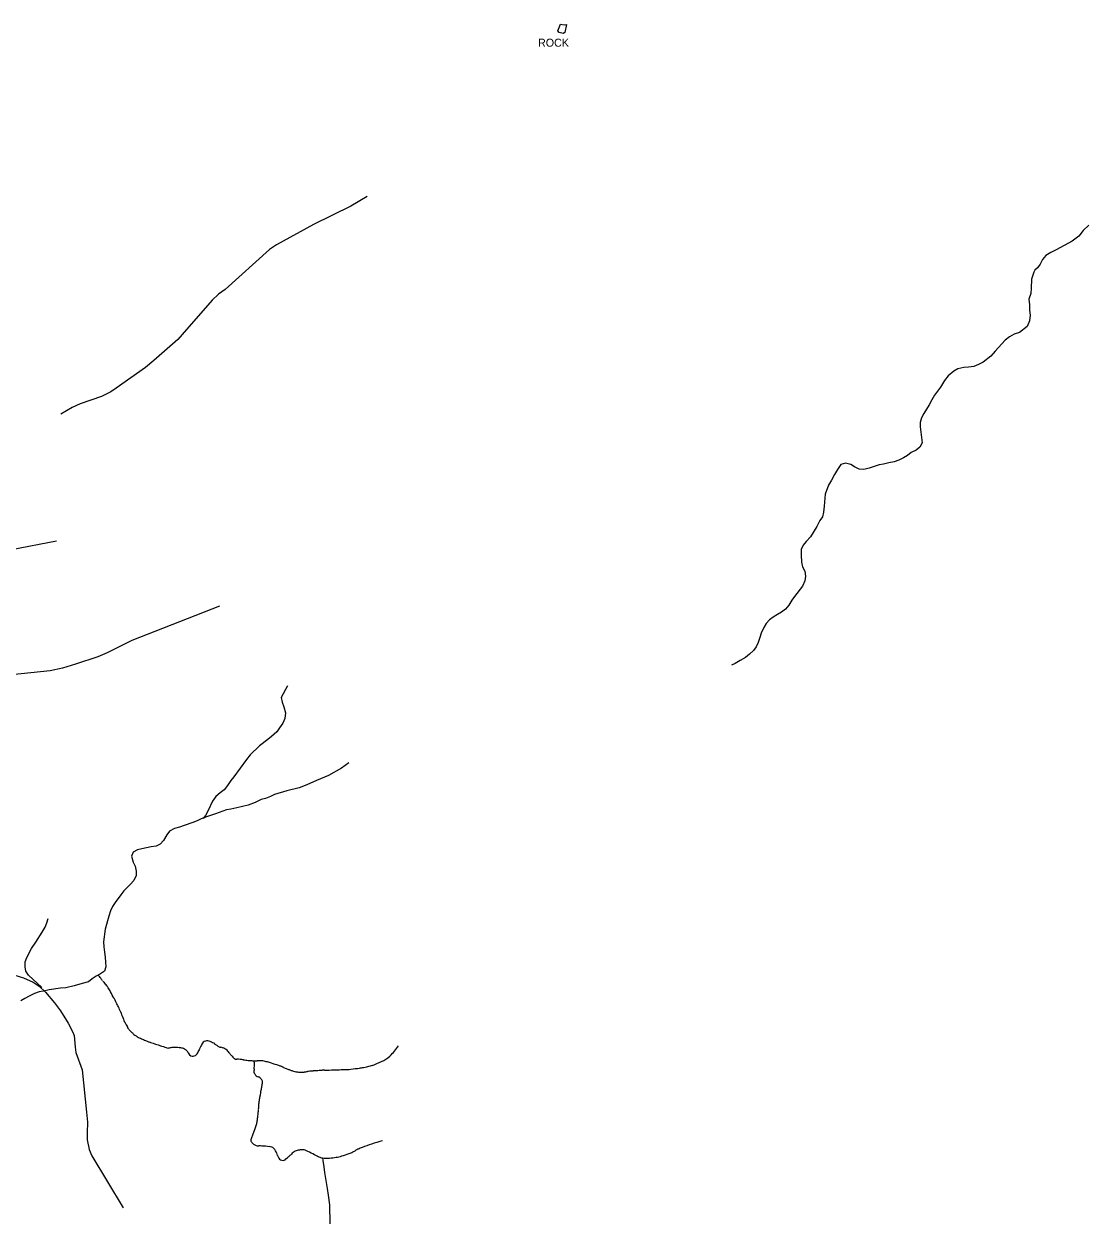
# Model space of a CAD drawing. Extents: x 0 to 9328, y -1540 to 7782.
# Drawn here: x 7648 to 8845, y 4571 to 5920 of the extents above; entities that cross this region are included whole.
import ezdxf

# ---------------------------------------------------------------- set-up
doc = ezdxf.new("R2010")
doc.units = 0
for name, color, linetype in [('Level 1', 7, 'Continuous'), ('Level 5', 7, 'Continuous'), ('Level 9', 7, 'Continuous')]:
    doc.layers.add(name, color=color, linetype=linetype)

msp = doc.modelspace()

# ---------------------------------------------------------------- linework, layer by layer
at = {"layer": 'Level 5'}
msp.add_lwpolyline([(8257.6, 5919.6), (8255.9, 5910.5), (8254.1, 5909.2), (8249.6, 5910.3), (8248.1, 5912.4), (8251, 5920), (8255, 5919)], close=True, dxfattribs=at)
at = {"layer": 'Level 9'}
for points in [[(8033.7, 5726.2), (8015.4, 5715.3), (7973.5, 5694.7), (7931.9, 5671.6), (7924.2, 5666.5), (7874.1, 5621.5), (7866.9, 5616.1), (7859.5, 5609.5), (7826.1, 5571.1), (7821, 5565.5), (7794.3, 5541.8), (7784.7, 5533.7), (7751.9, 5510.6), (7745.8, 5506.6), (7735.3, 5501.4), (7711.4, 5492.9), (7702.3, 5489), (7689.7, 5481.2)], [(8844.8, 5693.7), (8838.4, 5687.9), (8833.4, 5681.5), (8825.9, 5675.8), (8817, 5670.9), (8807.9, 5666), (8801.8, 5663.3), (8796.3, 5659.7), (8792.6, 5655.4), (8790.1, 5650), (8786.9, 5645.9), (8784.1, 5643.1), (8782.8, 5641), (8780.4, 5633.1), (8779.8, 5623.1), (8779.5, 5617.2), (8777.4, 5610.5), (8777.8, 5604.2), (8778.1, 5598.4), (8778.7, 5592.6), (8778, 5586.2), (8775.4, 5579.9), (8766.9, 5573.3), (8760.6, 5571.3), (8755.5, 5568.4), (8750.6, 5564.6), (8743.2, 5556.4), (8739.5, 5552.1), (8734.7, 5546.5), (8725.8, 5539.8), (8720.7, 5537.2), (8715.6, 5535), (8709.5, 5534.3), (8704.2, 5533.7), (8697.6, 5532.2), (8692.8, 5529.8), (8686.7, 5524.6), (8682.3, 5519.2), (8677.8, 5511.9), (8671.2, 5502.8), (8668.2, 5497.5), (8665.3, 5491.9), (8662.3, 5487.1), (8659.2, 5482), (8656.7, 5477.1), (8655, 5472.1), (8655.1, 5467), (8656, 5461.2), (8657.2, 5449.2), (8654.7, 5444.2), (8650.6, 5441), (8644.9, 5438.1), (8640.8, 5434.8), (8636.4, 5432.1), (8631.1, 5429.7), (8625.9, 5427.9), (8619.9, 5426.5), (8613.8, 5425.3), (8608.9, 5424.3), (8603.6, 5422.4), (8597.9, 5420.7), (8591.8, 5419.1), (8586.5, 5419.4), (8581.5, 5422.3), (8577.1, 5424.8), (8571.1, 5426.4), (8565.9, 5424.6), (8562.2, 5419.3), (8559, 5413.5), (8555.4, 5407.3), (8552.1, 5401.7), (8548.4, 5391.3), (8547.1, 5378.1), (8546.5, 5371.1), (8545.3, 5366.1), (8542.4, 5361.7), (8539.1, 5355.1), (8531.8, 5343.3), (8527.1, 5338.3), (8523.7, 5334.2), (8521.5, 5329.1), (8521.4, 5323), (8521.8, 5314.9), (8522.8, 5309.6), (8525.4, 5305), (8526.3, 5299.2), (8525.4, 5294), (8522.8, 5288), (8514, 5276.2), (8510.8, 5272.1), (8507.7, 5266.7), (8504, 5262.1), (8499.5, 5258.6), (8495, 5256.2), (8490.1, 5253.1), (8485.7, 5250.2), (8482.2, 5246), (8479.5, 5241.5), (8476.5, 5235.2), (8475, 5230.1), (8473.3, 5224.5)], [(7634.1, 5329.1), (7684.8, 5338.8)], [(7868.1, 5265.4), (7786.8, 5233.6), (7769.4, 5226.9), (7741.8, 5213.2), (7731.1, 5208.7), (7706.1, 5200.2), (7691.5, 5195.7), (7677.6, 5192.8), (7634.1, 5188.2), (7562.6, 5177.8), (7547.8, 5176.7), (7538.5, 5177.2), (7530.6, 5178.5), (7522.7, 5181), (7500.9, 5193), (7490.4, 5197.4)], [(8473.3, 5224.5), (8470.9, 5219.9), (8467.7, 5215.6), (8463.5, 5211.5), (8458.8, 5207.9), (8453, 5204.3), (8447.1, 5201.2), (8443, 5199.2)], [(7944.2, 5176), (7937.3, 5162.7), (7938.3, 5157.4), (7940.1, 5152.5), (7942.1, 5145.4), (7941.5, 5139.1), (7939.1, 5134.1), (7935.3, 5128.7), (7932.2, 5124.2), (7926.5, 5118.8), (7922.2, 5115.5), (7912.8, 5108.3), (7902.4, 5098.2), (7898.2, 5093.1), (7891.3, 5083.4), (7883.9, 5073.7), (7880.5, 5069.4), (7876.9, 5063.8), (7873.1, 5059.1), (7868.5, 5055.7), (7863.9, 5051.4), (7860.2, 5046.3), (7855, 5035.6), (7852, 5030.3), (7849.6, 5026.7)], [(8013.3, 5089.3), (8005.1, 5083.3), (7990.4, 5075.2), (7977, 5069.6), (7966.2, 5064.7), (7957.4, 5061.3), (7943.4, 5057.8), (7929.7, 5053.8), (7925.3, 5051.4), (7919.7, 5049.4), (7914.8, 5048), (7907.8, 5044.9), (7900, 5041.9), (7887.4, 5038.7), (7880.5, 5037.4), (7875.6, 5036.4), (7863.4, 5032.2), (7853.2, 5028.6), (7847.4, 5026.5), (7842.8, 5024.1), (7837.9, 5022.2), (7828.2, 5018.8), (7823, 5017.1), (7817.2, 5015.5), (7811.8, 5012.4), (7808.6, 5008.3), (7805, 5002), (7801.3, 4998.1), (7796.7, 4995.8), (7791.3, 4994.8), (7786, 4993.8), (7780.6, 4992.7), (7775.7, 4991.7), (7771.1, 4989.1), (7769.1, 4984.5), (7770.8, 4977.7), (7773.2, 4973.1), (7774.3, 4967.7), (7774.3, 4962.6), (7771.6, 4957.1), (7767.9, 4952.9), (7764, 4949.3), (7760.4, 4945.3), (7757.2, 4940.9), (7750.7, 4932.5), (7747.8, 4927.8), (7745.6, 4922.8), (7743.6, 4916.9), (7739.4, 4902.2), (7737.5, 4888.3), (7737.8, 4882.5), (7738.7, 4876.4), (7739.4, 4870.8), (7740, 4865.2), (7740.3, 4860.1), (7738.7, 4855.3), (7734.3, 4852), (7729.5, 4849.5), (7724.9, 4846.6), (7720.7, 4843.3), (7713.5, 4841.2), (7704.8, 4838.5), (7695.1, 4836.4), (7689.1, 4836.2), (7676.7, 4834.1), (7670.3, 4832.8), (7665.4, 4831.8), (7659.9, 4830.1), (7654.2, 4827.1), (7649.2, 4824.4), (7644.8, 4821.6)], [(7668.2, 4836.7), (7653.4, 4850.8), (7650.4, 4855), (7649.4, 4859.9), (7649.5, 4865.7), (7651.4, 4870.5), (7656.8, 4880.7), (7661.5, 4887.9), (7668.7, 4898.8), (7672.1, 4904.6), (7674.1, 4909.5), (7675.3, 4914.3)], [(7559.7, 4876.4), (7582.1, 4865.9), (7592, 4862), (7609.5, 4856.7), (7638, 4850.7), (7647.8, 4847.6), (7658.4, 4842.6), (7665.4, 4838.1), (7672.3, 4831.7), (7682.4, 4819.6), (7689.2, 4810.6), (7697.9, 4796.7), (7702.9, 4787.4), (7704.7, 4782.8), (7705.6, 4769.8), (7706.5, 4763.6), (7713.8, 4744.3), (7718.6, 4696.8), (7719.7, 4685.2), (7719.2, 4673.2), (7719.1, 4665.4), (7721.6, 4654.6), (7724.6, 4647.4), (7759.8, 4589)], [(7992.1, 4570.9), (7992, 4592.5), (7990.4, 4603.2), (7989.2, 4610.8), (7987.2, 4622.2), (7986.4, 4628.8), (7985.5, 4635.1), (7984.2, 4642.1), (7983.9, 4645.1)]]:
    msp.add_lwpolyline(points, dxfattribs=at)
for centre, radius, start, end in [((7691.2, 4814.3), 54.4, 37.3254, 41.9178), ((7613.3, 4754.9), 152.3, 35.9526, 37.3254), ((7776, 4872.9), 48.6, 215.9526, 218.3824), ((7776.2, 4873.1), 48.9, 218.3824, 221.5322), ((7710.8, 4815.1), 38.5, 37.9833, 41.5322), ((7709, 4813.8), 40.7, 33.9896, 37.9833), ((7712.6, 4816.2), 36.4, 29.7659, 33.9897), ((7669.7, 4791.6), 85.9, 28.0629, 29.7659), ((6924.8, 4394.5), 930, 27.5456, 28.0629), ((7052.1, 4460.9), 786.5, 26.8709, 27.5456), ((7426.5, 4650.6), 366.7, 25.8828, 26.8709), ((7716.9, 4791.5), 43.9, 17.6285, 25.8828), ((7815.4, 4822.8), 59.5, 197.6285, 204.7186), ((7826.5, 4827.9), 71.6, 204.7186, 207.556), ((7801.6, 4814.9), 43.5, 207.556, 211.1955), ((7786.5, 4805.8), 26, 211.1955, 217.7811), ((7793.5, 4811.2), 34.8, 217.7811, 223.4641), ((7794.2, 4811.9), 35.7, 223.4641, 228.671), ((7789.5, 4806.5), 28.6, 228.671, 234.493), ((7803.2, 4825.7), 52.1, 234.493, 238.474), ((7785.8, 4797.4), 19, 238.474, 245.0729), ((7827.6, 4887.4), 118.2, 245.0729, 246.3386), ((7820.7, 4871.6), 101, 246.3386, 247.7081), ((7926.8, 5130.4), 380.7, 247.7081, 248.5052), ((7807.8, 4828.1), 55.8, 248.5052, 250.5882), ((7854.1, 4769.7), 7.13, 106.3873, 128.6804), ((7854.2, 4769.4), 7.39, 84.9499, 106.3873), ((7854.2, 4769.1), 7.72, 63.9779, 84.9499), ((7828.6, 4716.6), 66.1, 61.4139, 63.9779), ((7812.2, 4840.6), 69, 250.5882, 251.6374), ((9754.3, 10691.6), 6233.9, 251.63737, 251.74779), ((8035.9, 5481.2), 747.5, 251.7478, 252.2391), ((7826.2, 4826.4), 59.9, 252.2391, 253.9743), ((7810.6, 4771.9), 3.21, 253.9743, 283.7704), ((7816.2, 4748.9), 20.4, 92.0606, 103.7704), ((7817.5, 4712.4), 56.9, 85.0262, 92.0606), ((7820.7, 4749.2), 20.1, 73.1594, 85.0262), ((7823.8, 4759.5), 9.31, 59.0451, 73.1594), ((7818.6, 4750.8), 19.5, 49.2976, 59.0451), ((7827.9, 4761.6), 5.22, 18.8801, 49.2976), ((7837.9, 4765), 5.36, 198.8801, 228.9032), ((7838.4, 4765.5), 5.58, 311.3149, 335.757), ((7793.2, 4785.9), 55.2, 335.757, 338.3834), ((7900.6, 4743.3), 60.4, 155.8708, 158.3834), ((7967.9, 4713.1), 134.1, 154.4811, 155.8708), ((7924.4, 4733.9), 85.8, 152.744, 154.4811), ((7853.5, 4770.4), 6.13, 128.6804, 152.744), ((7834.4, 4727.3), 54, 58.5765, 61.4139), ((7842.2, 4740.1), 38.9, 53.8437, 58.5765), ((7876.9, 4787.6), 19.9, 233.8437, 240.4653), ((7870, 4775.3), 5.8, 240.4653, 262.6363), ((7867.9, 4759.6), 10, 65.8184, 82.6363), ((7863.2, 4749), 21.7, 56.1901, 65.8184), ((7868.4, 4756.8), 12.4, 43.4114, 56.1901), ((7865.1, 4753.7), 16.8, 35.1873, 43.4114), ((7910.3, 4785.5), 38.4, 215.1873, 220.6233), ((8016.3, 4805.9), 63.1, 312.9292, 326.8286), ((7838.4, 4765.6), 6.13, 228.9032, 257.5793), ((7838, 4763.9), 4.4, 257.5793, 291.5517), ((7836.5, 4767.7), 8.49, 291.5517, 311.3149), ((7928.8, 4801.4), 62.8, 220.6233, 225.3034), ((7886, 4758.2), 1.99, 225.3034, 251.8377), ((7886.9, 4760.9), 4.85, 251.8377, 274.469), ((7888.7, 4737.5), 18.6, 82.9675, 94.469), ((7862.7, 4526.5), 231.2, 81.9648, 82.9675), ((7905.5, 4829.5), 74.8, 261.9648, 263.7281), ((7914.9, 4915.1), 160.9, 263.7281, 265.767), ((7912.1, 4878), 123.7, 265.767, 268.0924), ((7868.9, 4749.3), 38.3, 0.2997, 7.6507), ((7888.1, 4749.4), 19.1, 356.4978, 0.2997), ((7909.1, 4787.3), 32.9, 268.0924, 272.265), ((7912, 4712.6), 41.8, 88.5629, 92.265), ((7912, 4709.5), 44.9, 83.9588, 88.5629), ((7914.3, 4731.6), 22.7, 77.478, 83.9588), ((7909.9, 4711.7), 43, 73.9885, 77.478), ((7884.5, 4623.3), 135, 72.0187, 73.9885), ((7761.4, 4243.9), 533.9, 71.0923, 72.0187), ((8034.2, 4763.1), 14.9, 283.2007, 291.9719), ((7908.1, 5075.5), 351.8, 291.9719, 293.7764), ((8036.5, 4784.1), 33.4, 293.7764, 312.9292), ((7921.4, 4742.5), 14.8, 168.7015, 178.0496), ((7911.9, 4742.8), 5.41, 178.0496, 205.4219), ((7885.9, 4749.5), 21.3, 348.7015, 356.4978), ((7916.5, 4745), 10.5, 205.4219, 224.9736), ((7912.4, 4740.8), 4.68, 224.9736, 256.892), ((7910.2, 4731.4), 5.06, 46.2289, 76.892), ((7909.9, 4677.4), 75.7, 68.6317, 71.0923), ((7850.3, 4525), 239.3, 67.9696, 68.6317), ((8129.8, 5216), 506.1, 247.9696, 248.4249), ((8055.6, 5028.2), 304.2, 248.4249, 249.0477), ((8052.6, 5020.3), 295.7, 249.0477, 249.6794), ((7956, 4759.6), 17.7, 249.6794, 258.9931), ((7959.4, 4777.2), 35.6, 258.9931, 265.5591), ((7960, 4784.7), 43.2, 265.5591, 270.3016), ((7960.1, 4769.9), 28.3, 270.3016, 276.1553), ((7958, 4789.3), 47.8, 276.1553, 280.58), ((7971.3, 4717.9), 24.7, 94.4279, 100.58), ((8342.2, -71.6), 4828.6, 94.3827, 94.4279), ((8259.8, 1003.3), 3750.6, 94.3315, 94.3827), ((8811.7, -6282.8), 11057.5, 94.29676, 94.33152), ((7990.3, 4649.9), 94.1, 93.9198, 94.2968), ((7987.3, 4694), 49.8, 91.4696, 93.9198), ((7957.2, 5867.3), 1123.8, 271.4696, 271.9852), ((7903.8, 7407.2), 2664.7, 271.9852, 272.1719), ((7939.8, 6458.6), 1715.4, 272.1719, 272.4046), ((8009.3, 4803.1), 58.5, 272.4046, 276.0857), ((7973.8, 5136.4), 393.6, 276.0857, 277.5042), ((8015.9, 4816.7), 71.1, 277.5042, 281.157), ((7985.7, 4969.8), 227.2, 281.157, 283.2007), ((7904.7, 4725.6), 13, 30.2839, 46.2289), ((7301.7, 4845.5), 625.5, 348.3411, 348.7646), ((7780.4, 4750.4), 137.4, 348.7646, 350.6149), ((7868.1, 4735.9), 48.5, 350.6149, 353.7307), ((7913.7, 4730.9), 2.55, 353.7307, 30.2839), ((7848.7, 4722.6), 65.2, 347.3924, 350.4307), ((7711.2, 4745.7), 204.7, 350.4307, 351.4813), ((8000, 4702.5), 87.4, 169.8734, 171.4813), ((7961, 4709.4), 47.8, 168.3411, 169.8734), ((7628.5, 4710.6), 283.2, 356.6379, 357.237), ((8169.3, 4684.5), 258.3, 176.6096, 177.237), ((8347.7, 4674), 437, 175.9033, 176.6096), ((7935.8, 4703.5), 24, 172.8916, 175.9033), ((7931.8, 4704), 19.9, 167.3924, 172.8916), ((7866.3, 4694.6), 44.8, 338.7592, 344.6601), ((7873.1, 4692.7), 37.7, 344.6601, 351.0896), ((7815.9, 4701.7), 95.6, 351.0896, 353.5155), ((7853.6, 4697.4), 57.7, 353.5155, 356.6379), ((8004.5, 4630.9), 107.3, 157.7219, 159.9236), ((8109.4, 4587.9), 220.7, 156.4804, 157.722), ((7847, 4702.1), 65.5, 336.4804, 338.7592), ((7905.3, 4665), 2.36, 163.999, 208.6123), ((7933.1, 4657), 31.3, 159.9236, 163.999), ((7910.9, 4668), 8.69, 208.6123, 231.413), ((7915.2, 4673.5), 15.7, 231.4129, 243.7431), ((7910.7, 4664.4), 5.55, 243.7431, 264.5515), ((7913.4, 4692.6), 33.9, 264.5515, 268.0752), ((7909.3, 4570.2), 88.5, 85.8957, 88.0752), ((7902.8, 4479.7), 179.3, 83.2842, 85.8957), ((7921, 4634.3), 23.7, 76.0915, 83.2841), ((7925.6, 4652.9), 4.49, 46.472, 76.0915), ((7920.6, 4647.6), 11.8, 28.3054, 46.472), ((8030.9, 4637.7), 18.8, 113.4465, 121.3163), ((8026.8, 4647.2), 8.52, 111.7494, 113.4465), ((9195.9, 1716.9), 3163.4, 111.6613, 111.7494), ((8091.4, 4497.7), 171.3, 107.9715, 111.6613), ((8112.7, 4432.2), 240.2, 104.8551, 107.9715), ((7922.7, 4648.7), 9.43, 12.7368, 28.3054), ((7944.9, 4653.7), 13.4, 192.7368, 205.8036), ((7949.3, 4655.8), 18.2, 205.8036, 217.1781), ((7941, 4649.6), 7.89, 217.1781, 234.5093), ((7939.3, 4647.1), 4.83, 234.5093, 270.3045), ((7939.3, 4646), 3.73, 270.3045, 311.2817), ((7699.3, 4919.3), 367.4, 311.2817, 311.6487), ((7461, 5187.3), 726.1, 311.6487, 311.9097), ((7565.7, 5070.6), 569.3, 311.9097, 312.287), ((8137.4, 4442.1), 280.4, 131.7493, 132.287), ((7955.8, 4645.5), 7.66, 111.6165, 131.7493), ((7962.3, 4629.1), 25.3, 100.5738, 111.6165), ((7961.6, 4632.8), 21.6, 88.8423, 100.5738), ((7961.9, 4648.5), 5.82, 66.135, 88.8423), ((7925.8, 4566.9), 95.1, 64.1135, 66.135), ((7719.3, 4141.3), 568.1, 63.2864, 64.1135), ((7871.5, 4443.7), 229.6, 62.4761, 63.2864), ((8031, 4749.8), 115.5, 242.4761, 243.6185), ((7984.8, 4656.7), 11.6, 243.6185, 263.6893), ((7988.3, 4688.5), 43.6, 263.6893, 274.0087), ((7986.4, 4716.5), 71.7, 274.0087, 279.9939), ((7988.9, 4702.1), 57.1, 279.9939, 286.6988), ((7960.5, 4796.7), 155.9, 286.6988, 289.9054), ((7999.7, 4688.5), 40.8, 289.9054, 296.1765), ((7998.2, 4691.5), 44.1, 296.1765, 301.3163)]:
    msp.add_arc(centre, radius, start, end, dxfattribs=at)

# ---------------------------------------------------------------- texts
at = {"layer": 'Level 1'}
msp.add_text('ROCK', height=9, dxfattribs=at).set_placement((8225.8, 5894.5))

doc.saveas('drawing.dxf')
